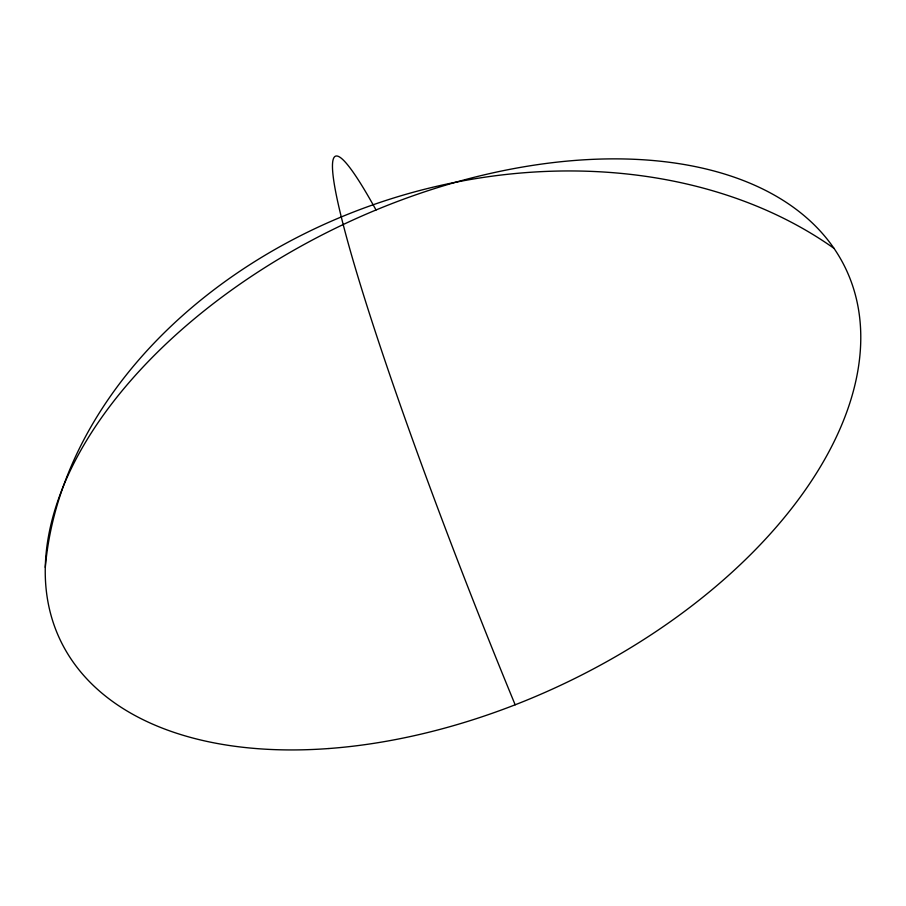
<?xml version="1.0" encoding="UTF-8"?>
<svg xmlns="http://www.w3.org/2000/svg" width="906" height="906" viewBox="0 0 906 906"><rect width="100%" height="100%" fill="white"/><g stroke="black" fill="none" stroke-linecap="round" stroke-linejoin="round"><path stroke-width="1.36" d="M45.3 567.405A466.93 358.855 -16.5 0 1 346.364 214.869A466.93 358.855 -16.5 0 1 833.973 248.335M515.163 704.789A482.966 35.64 68.4 0 1 349.376 247.44A482.966 35.64 68.4 0 1 376.024 209.988M328.912 748.526A434.416 254.733 -25.2 0 0 851.447 282.355A434.416 254.733 -25.2 0 0 178.686 332.321A434.416 254.733 -25.2 0 0 328.912 748.526"/></g></svg>
